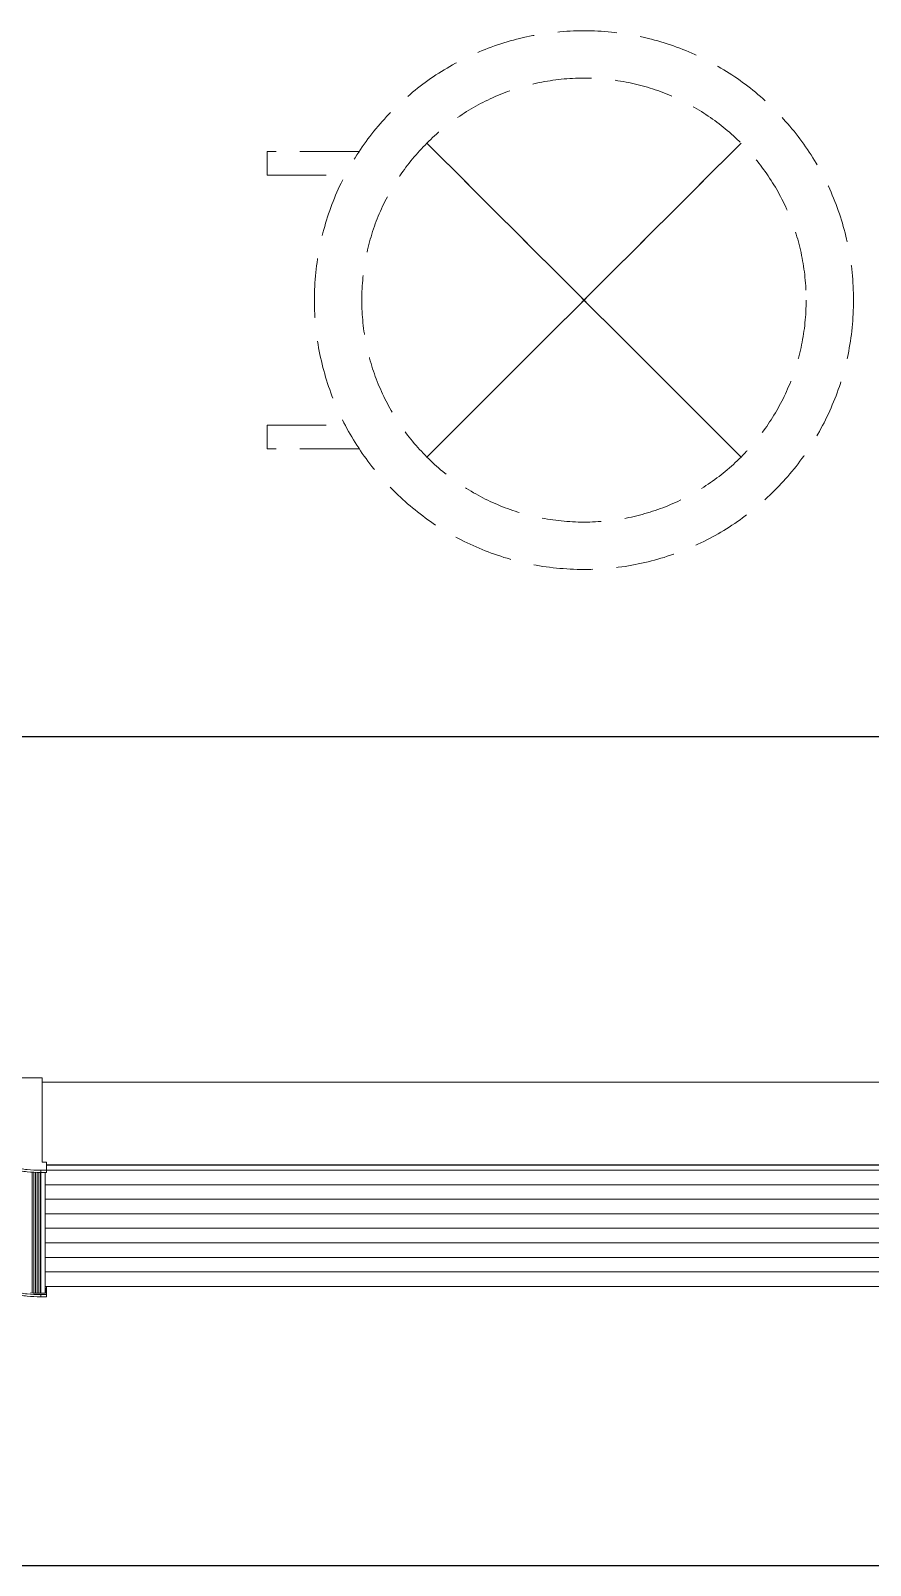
# Model space of a CAD drawing. Extents: x -518115 to 1124316, y -209821 to 1628073.
# Drawn here: x 823114 to 823822, y 490740 to 492036 of the extents above; entities that cross this region are included whole.
import ezdxf

# ---------------------------------------------------------------- set-up
doc = ezdxf.new("R2010")
doc.units = 0
doc.header["$LTSCALE"] = 1000
doc.header["$MEASUREMENT"] = 0
doc.linetypes.add('$1$DASH', pattern=[0.35, 0.25, -0.1])
doc.layers.add('C-Sheet-图框', color=101, linetype='Continuous')
doc.layers.add('平面-空调预留孔', color=173, linetype='Continuous', lineweight=15)

# ---------------------------------------------------------------- blocks, each defined once
blk = doc.blocks.new('dnfhfn')
at = {"linetype": '$1$DASH', "ltscale": 0.2}
for p, q in [((101.9, 495, 0), (121.9, 495, 0)), ((101.9, 417.2, 0), (101.9, 495, 0)), ((121.9, 495, 0), (121.9, 429, 0)), ((353.1, 495, 0), (333.1, 495, 0)), ((333.1, 495, 0), (333.1, 429, 0)), ((353.1, 417.2, 0), (353.1, 495, 0))]:
    blk.add_line(p, q, dxfattribs=at)
at = {"linetype": '$1$DASH', "ltscale": 0.2, "elevation": 0}
for points in [[(94.9, 360.1), (94.9, 360.1), (360.1, 94.9), (360.1, 94.9)], [(360.1, 360.1), (94.9, 94.9), (94.9, 94.9), (360.1, 360.1)]]:
    blk.add_lwpolyline(points, close=True, dxfattribs=at)
at = {"linetype": '$1$DASH', "ltscale": 0.2}
for radius in [227.5, 187.5]:
    blk.add_circle((227.5, 227.5, 0), radius, dxfattribs=at)
blk = doc.blocks.new('gdgdgdrgdfsfs')
at = {"layer": '平面-空调预留孔'}
for p, q in [((703030, 763849.2), (703030, 763967.6)), ((703030, 763967.6), (703111.7, 763967.6)), ((703030, 763961.6), (701455, 763961.6)), ((703023.9, 763845.2), (701461.2, 763845.2)), ((703023.9, 763844.9), (701461.2, 763844.9)), ((703023.9, 763837.8), (701461.2, 763837.8)), ((703023.9, 763834.7), (703023.9, 763849.2)), ((703023.9, 763849.2), (703030, 763849.2)), ((703032.3, 763837.8), (703023.9, 763837.8)), ((703023.9, 763834.7), (703032.3, 763834.7)), ((703026.2, 763664.6), (703026.2, 763834.7)), ((703032.3, 763664.6), (703032.3, 763837.8)), ((703032.7, 763664.6), (703032.7, 763834.7)), ((703035, 763664.6), (703035, 763834.7)), ((703037.3, 763664.7), (703037.3, 763834.8)), ((703039.6, 763664.7), (703039.6, 763834.9)), ((703041.9, 763664.9), (703041.9, 763835)), ((703044.2, 763665), (703044.2, 763835.1)), ((703026.2, 763817.3), (701458.9, 763817.3)), ((703026.2, 763796.9), (701458.9, 763796.9)), ((703026.2, 763776.4), (701458.9, 763776.4)), ((703026.2, 763756), (701458.9, 763756)), ((703026.2, 763735.5), (701458.9, 763735.5)), ((703026.2, 763715), (701458.9, 763715)), ((703026.2, 763694.6), (701458.9, 763694.6)), ((703026.2, 763674.1), (701458.9, 763674.1)), ((703023.9, 763659.6), (703023.9, 763674.1)), ((703023.9, 763674.1), (703026.2, 763674.1)), ((703032.3, 763662.7), (703023.9, 763662.7)), ((703025.4, 763672.2), (703025.4, 763664.6)), ((703026.2, 763672.2), (703025.4, 763672.2)), ((703026.2, 763669.7), (703025.4, 763669.7)), ((703025.4, 763664.6), (703032.3, 763664.6)), ((703032.3, 763659.6), (703032.3, 763662.7)), ((703023.9, 763659.6), (703032.3, 763659.6))]:
    blk.add_line(p, q, dxfattribs=at)
for points, knots in [([(703088.6, 763846.3), (703082.5, 763844.4), (703070.1, 763841.2), (703051.3, 763838.4), (703038.6, 763837.8), (703032.3, 763837.8)], [0, 0, 0, 0, 24.22556, 48.472753, 72.728, 72.728, 72.728, 72.728]), ([(703032.3, 763834.7), (703038.6, 763834.7), (703051.3, 763835.3), (703070.1, 763838.2), (703082.5, 763841.3), (703088.6, 763843.2)], [0, 0, 0, 0, 24.256764, 48.502888, 72.728, 72.728, 72.728, 72.728]), ([(703088.6, 763671.2), (703082.5, 763669.3), (703070.1, 763666.2), (703051.3, 763663.3), (703038.6, 763662.7), (703032.3, 763662.7)], [0, 0, 0, 0, 24.225112, 48.471236, 72.728, 72.728, 72.728, 72.728]), ([(703032.3, 763659.6), (703038.6, 763659.6), (703051.3, 763660.2), (703070.1, 763663.1), (703082.5, 763666.2), (703088.6, 763668.1)], [0, 0, 0, 0, 24.255247, 48.50244, 72.728, 72.728, 72.728, 72.728])]:
    blk.add_open_spline(points, degree=3, knots=knots, dxfattribs=at)
blk.add_open_spline([(703032.3, 763664.6), (703037, 763664.6), (703041.7, 763664.8), (703046.4, 763665.1)], degree=3, dxfattribs=at)
blk = doc.blocks.new('A$C78D13F63')
at = {"layer": 'C-Sheet-图框', "color": 0}
for p, q in [((300, 2400), (13786.8, 2400)), ((300, 1700), (13786.8, 1700))]:
    blk.add_line(p, q, dxfattribs=at)
at = {"layer": '平面-空调预留孔', "rotation": 90.00000000000001}
blk.add_blockref('dnfhfn', (7694.1, 2541.2), dxfattribs=at)
at = {"layer": '平面-空调预留孔', "xscale": -0.6, "yscale": 0.6, "zscale": 0.6}
blk.add_blockref('gdgdgdrgdfsfs', (428827.4, -456268.9), dxfattribs=at)

msp = doc.modelspace()

# ---------------------------------------------------------------- block references
msp.add_blockref('A$C78D13F63', (816114.1, 489040.2))

doc.saveas('drawing.dxf')
